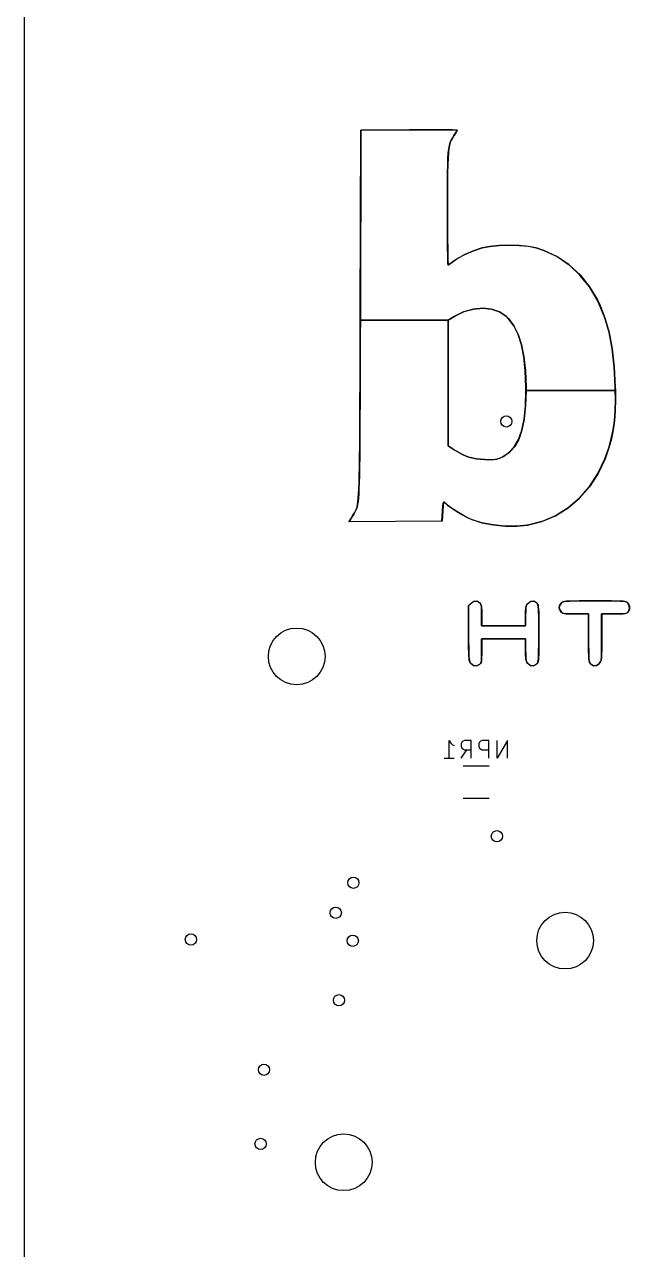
# Model space of a CAD drawing. Extents: x 0 to 360, y 0 to 260.
# Drawn here: x 0 to 34.2, y 131.5 to 200.6 of the extents above; entities that cross this region are included whole.
import ezdxf

# ---------------------------------------------------------------- set-up
doc = ezdxf.new("R2010")
doc.units = 0
doc.layers.add('BLACK', color=7, linetype='CONTINUOUS')

msp = doc.modelspace()

# ---------------------------------------------------------------- linework, layer by layer
at = {"layer": 'BLACK', "linetype": 'CONTINUOUS'}
for p, q in [((0, 0), (0, 260)), ((18.9552, 184.235), (18.9894, 194.648)), ((18.9944, 194.648), (18.9602, 184.235)), ((18.9894, 194.648), (18.9901, 194.649)), ((18.9901, 194.649), (18.9908, 194.651)), ((18.9908, 194.651), (18.9908, 194.651)), ((18.9908, 194.651), (18.9909, 194.651)), ((18.9909, 194.651), (18.9926, 194.652)), ((18.9926, 194.652), (18.9943, 194.653)), ((18.9943, 194.653), (21.7085, 194.67)), ((21.7085, 194.665), (18.9944, 194.648)), ((21.7085, 194.67), (21.9058, 194.672)), ((21.7085, 194.67), (21.7085, 194.67)), ((21.7085, 194.67), (21.7085, 194.67)), ((21.9059, 194.667), (21.7085, 194.665)), ((21.9058, 194.672), (22.4866, 194.674)), ((21.9058, 194.672), (21.9058, 194.672)), ((21.9058, 194.672), (21.9058, 194.672)), ((22.4866, 194.669), (21.9059, 194.667)), ((22.4866, 194.674), (22.4866, 194.674)), ((22.4866, 194.674), (22.4866, 194.674)), ((22.4866, 194.674), (23.0177, 194.674)), ((23.0177, 194.669), (22.4866, 194.669)), ((23.0177, 194.674), (23.0177, 194.674)), ((23.0177, 194.674), (23.0177, 194.674)), ((23.0177, 194.674), (23.4848, 194.673)), ((23.4848, 194.668), (23.0177, 194.669)), ((23.4848, 194.673), (23.4849, 194.673)), ((23.8734, 194.665), (23.4848, 194.668)), ((23.4849, 194.673), (23.4849, 194.673)), ((23.4849, 194.673), (23.8734, 194.67)), ((23.8734, 194.67), (23.8734, 194.67)), ((23.8734, 194.67), (23.8734, 194.67)), ((23.8734, 194.67), (24.1689, 194.665)), ((24.1688, 194.66), (23.8734, 194.665)), ((24.1561, 194.203), (24.2368, 194.33)), ((24.241, 194.327), (24.1604, 194.2)), ((24.3567, 194.654), (24.1688, 194.66)), ((24.1689, 194.665), (24.1689, 194.665)), ((24.1689, 194.665), (24.169, 194.665)), ((24.169, 194.665), (24.3569, 194.659)), ((24.2368, 194.33), (24.2472, 194.345)), ((24.2514, 194.343), (24.241, 194.327)), ((24.2472, 194.345), (24.3513, 194.51)), ((24.3555, 194.507), (24.2514, 194.343)), ((24.2514, 194.343), (24.2514, 194.343)), ((24.2514, 194.343), (24.2514, 194.343)), ((24.3513, 194.51), (24.4142, 194.623)), ((24.3556, 194.507), (24.3555, 194.507)), ((24.3557, 194.507), (24.3556, 194.507)), ((24.4185, 194.621), (24.3557, 194.507)), ((24.4226, 194.647), (24.3567, 194.654)), ((24.3569, 194.659), (24.3571, 194.659)), ((24.3571, 194.659), (24.3573, 194.659)), ((24.3573, 194.659), (24.4232, 194.652)), ((24.4142, 194.623), (24.4226, 194.647)), ((24.4186, 194.621), (24.4185, 194.621)), ((24.4189, 194.621), (24.4186, 194.621)), ((24.4273, 194.645), (24.4189, 194.621)), ((24.4232, 194.652), (24.4237, 194.652)), ((24.4237, 194.652), (24.4243, 194.652)), ((24.4243, 194.652), (24.4253, 194.651)), ((24.4253, 194.651), (24.4265, 194.65)), ((24.4265, 194.65), (24.4267, 194.649)), ((24.4267, 194.649), (24.4271, 194.649)), ((24.4271, 194.649), (24.4272, 194.648)), ((24.4272, 194.648), (24.4276, 194.646)), ((24.4276, 194.646), (24.4273, 194.646)), ((24.4273, 194.646), (24.4273, 194.645)), ((23.9252, 193.365), (23.9522, 193.602)), ((23.9571, 193.601), (23.9302, 193.364)), ((23.9522, 193.602), (23.9876, 193.791)), ((23.9925, 193.79), (23.9571, 193.601)), ((23.9876, 193.791), (24.0327, 193.946)), ((24.0374, 193.945), (23.9925, 193.79)), ((24.0327, 193.946), (24.0884, 194.079)), ((24.0929, 194.077), (24.0374, 193.945)), ((24.0884, 194.079), (24.1561, 194.203)), ((24.1604, 194.2), (24.0929, 194.077)), ((23.8919, 192.697), (23.9055, 193.067)), ((23.9105, 193.067), (23.8969, 192.697)), ((23.9055, 193.067), (23.9252, 193.365)), ((23.9302, 193.364), (23.9105, 193.067)), ((23.8787, 191.687), (23.8834, 192.241)), ((23.8834, 192.241), (23.8919, 192.697)), ((23.8884, 192.241), (23.8837, 191.687)), ((23.8969, 192.697), (23.8884, 192.241)), ((23.8768, 191.022), (23.8787, 191.687)), ((23.8837, 191.687), (23.8818, 191.022)), ((23.8764, 190.233), (23.8768, 191.022)), ((23.8818, 191.022), (23.8814, 190.233)), ((23.8771, 189.616), (23.8764, 190.233)), ((23.8814, 190.233), (23.8821, 189.617)), ((23.8793, 189.012), (23.8771, 189.616)), ((23.8821, 189.617), (23.8843, 189.012)), ((23.8828, 188.463), (23.8793, 189.012)), ((23.8843, 189.012), (23.8878, 188.463)), ((23.8874, 187.984), (23.8828, 188.463)), ((23.8878, 188.463), (23.8924, 187.984)), ((25.8422, 188.007), (26.2633, 188.09)), ((26.2643, 188.085), (25.8431, 188.002)), ((26.2633, 188.09), (26.2635, 188.09)), ((26.2635, 188.09), (26.2638, 188.09)), ((26.2638, 188.09), (26.7883, 188.143)), ((26.7888, 188.138), (26.2643, 188.085)), ((26.7883, 188.143), (26.7885, 188.143)), ((26.7885, 188.143), (26.7886, 188.143)), ((26.7886, 188.143), (27.3563, 188.162)), ((27.3565, 188.157), (26.7888, 188.138)), ((27.3563, 188.162), (27.3565, 188.162)), ((27.3565, 188.162), (27.3566, 188.162)), ((27.9235, 188.14), (27.3565, 188.157)), ((27.3566, 188.162), (27.9236, 188.145)), ((28.4461, 188.089), (27.9235, 188.14)), ((27.9236, 188.145), (27.9238, 188.145)), ((27.9238, 188.145), (27.924, 188.145)), ((27.924, 188.145), (28.4465, 188.094)), ((28.8804, 188.004), (28.4461, 188.089)), ((28.4465, 188.094), (28.4468, 188.094)), ((28.4468, 188.094), (28.447, 188.094)), ((28.447, 188.094), (28.8813, 188.009)), ((23.8931, 187.589), (23.8874, 187.984)), ((23.8924, 187.984), (23.8924, 187.984)), ((23.8924, 187.984), (23.8981, 187.589)), ((23.8996, 187.29), (23.8931, 187.589)), ((23.8981, 187.589), (23.8981, 187.589)), ((23.8981, 187.589), (23.9046, 187.29)), ((24.2018, 187.239), (24.4281, 187.399)), ((24.4309, 187.395), (24.2047, 187.235)), ((24.4281, 187.399), (24.4283, 187.399)), ((24.4283, 187.399), (24.4285, 187.399)), ((24.4285, 187.399), (24.8536, 187.634)), ((24.856, 187.63), (24.4309, 187.395)), ((24.8536, 187.634), (24.8539, 187.634)), ((24.8539, 187.634), (24.854, 187.634)), ((24.854, 187.634), (25.3399, 187.844)), ((25.3419, 187.839), (24.856, 187.63)), ((25.3399, 187.844), (25.3401, 187.844)), ((25.3401, 187.844), (25.3403, 187.844)), ((25.3403, 187.844), (25.8416, 188.007)), ((25.8431, 188.002), (25.3419, 187.839)), ((25.8416, 188.007), (25.8419, 188.007)), ((25.8419, 188.007), (25.8422, 188.007)), ((29.3226, 187.86), (28.8804, 188.004)), ((28.8813, 188.009), (28.8816, 188.009)), ((28.8816, 188.009), (28.8819, 188.009)), ((28.8819, 188.009), (29.3241, 187.864)), ((30.0603, 187.51), (29.3226, 187.86)), ((29.3241, 187.864), (29.3244, 187.864)), ((29.3244, 187.864), (29.3247, 187.864)), ((29.3247, 187.864), (30.0624, 187.514)), ((30.7433, 187.045), (30.0603, 187.51)), ((30.0624, 187.514), (30.0627, 187.514)), ((30.0627, 187.514), (30.0631, 187.514)), ((30.0631, 187.514), (30.7462, 187.049)), ((23.9068, 187.1), (23.8996, 187.29)), ((23.9046, 187.29), (23.9118, 187.101)), ((23.9145, 187.034), (23.9068, 187.1)), ((23.9118, 187.101), (23.9187, 187.041)), ((23.9394, 187.045), (23.9145, 187.034)), ((23.9187, 187.041), (23.937, 187.049)), ((23.937, 187.049), (24.0457, 187.121)), ((24.0486, 187.117), (23.9394, 187.045)), ((24.0457, 187.121), (24.2017, 187.239)), ((24.2047, 187.235), (24.0486, 187.117)), ((24.2017, 187.239), (24.2018, 187.239)), ((24.2018, 187.239), (24.2018, 187.239)), ((31.3592, 186.475), (30.7433, 187.045)), ((30.7462, 187.049), (30.7464, 187.049)), ((30.7464, 187.049), (30.7467, 187.049)), ((30.7467, 187.049), (31.3626, 186.479)), ((31.8951, 185.812), (31.3592, 186.475)), ((31.3626, 186.479), (31.3627, 186.479)), ((31.3627, 186.479), (31.3631, 186.479)), ((31.3631, 186.479), (31.899, 185.815)), ((32.3387, 185.066), (31.8951, 185.812)), ((31.899, 185.815), (31.8991, 185.815)), ((31.8991, 185.815), (31.8994, 185.815)), ((31.8994, 185.815), (32.343, 185.069)), ((25.3449, 184.556), (25.8717, 184.604)), ((25.8717, 184.598), (25.3458, 184.551)), ((25.8717, 184.604), (26.3708, 184.549)), ((26.3697, 184.544), (25.8717, 184.598)), ((32.4488, 184.837), (32.3387, 185.066)), ((32.343, 185.069), (32.343, 185.068)), ((32.343, 185.068), (32.3432, 185.068)), ((32.3432, 185.068), (32.4533, 184.839)), ((32.7573, 184.065), (32.4488, 184.837)), ((32.4533, 184.839), (32.4533, 184.839)), ((32.4533, 184.839), (32.4534, 184.839)), ((32.4534, 184.839), (32.762, 184.067)), ((18.9507, 182.823), (18.9542, 183.923)), ((18.9542, 183.926), (18.9552, 184.235)), ((18.9542, 183.923), (18.9542, 183.926)), ((18.9542, 183.923), (23.9155, 183.923)), ((23.9155, 183.923), (18.9542, 183.923)), ((18.9602, 184.235), (18.9557, 182.823)), ((23.9105, 183.926), (24.286, 184.151)), ((23.9105, 176.828), (23.9105, 183.926)), ((24.2884, 184.147), (23.9155, 183.923)), ((23.9155, 183.923), (23.9155, 176.831)), ((24.286, 184.151), (24.8098, 184.406)), ((24.8116, 184.401), (24.2884, 184.147)), ((24.8098, 184.406), (25.3449, 184.556)), ((25.3458, 184.551), (24.8116, 184.401)), ((26.8203, 184.388), (26.3697, 184.544)), ((26.3708, 184.549), (26.8226, 184.393)), ((27.2042, 184.132), (26.8203, 184.388)), ((26.8226, 184.393), (27.2074, 184.136)), ((27.3278, 184.01), (27.2042, 184.132)), ((27.2074, 184.136), (27.3315, 184.013)), ((27.6266, 183.607), (27.3278, 184.01)), ((27.3315, 184.013), (27.6308, 183.61)), ((32.9986, 183.227), (32.7573, 184.065)), ((32.762, 184.067), (32.762, 184.067)), ((32.762, 184.067), (32.7622, 184.067)), ((32.7622, 184.067), (33.0034, 183.229)), ((27.8684, 183.12), (27.6266, 183.607)), ((27.6308, 183.61), (27.8731, 183.122)), ((33.1756, 182.309), (32.9986, 183.227)), ((33.0034, 183.229), (33.0034, 183.229)), ((33.0034, 183.229), (33.0035, 183.228)), ((33.0035, 183.228), (33.1805, 182.31)), ((18.9467, 181.541), (18.9507, 182.823)), ((18.9507, 182.823), (18.9507, 182.823)), ((18.9557, 182.823), (18.9517, 181.541)), ((28.0555, 182.539), (27.8684, 183.12)), ((27.8731, 183.122), (28.0603, 182.54)), ((28.1896, 181.857), (28.0555, 182.539)), ((28.0603, 182.54), (28.1945, 181.857)), ((28.2728, 181.064), (28.1896, 181.857)), ((28.1945, 181.857), (28.2777, 181.064)), ((33.2913, 181.295), (33.1756, 182.309)), ((33.1805, 182.31), (33.1804, 182.31)), ((33.1804, 182.31), (33.1805, 182.309)), ((33.1805, 182.309), (33.2963, 181.296)), ((18.943, 180.382), (18.9467, 181.541)), ((18.9517, 181.541), (18.948, 180.382)), ((33.3489, 180.171), (33.2913, 181.295)), ((33.2963, 181.296), (33.2962, 181.296)), ((33.2962, 181.296), (33.2963, 181.295)), ((33.2963, 181.295), (33.3538, 180.171)), ((28.307, 180.153), (28.2728, 181.064)), ((28.2777, 181.064), (28.312, 180.153)), ((18.9392, 179.34), (18.943, 180.382)), ((18.948, 180.382), (18.9442, 179.34)), ((28.2843, 179.091), (28.3082, 179.956)), ((28.3132, 179.956), (28.2893, 179.091)), ((28.3082, 179.956), (28.307, 180.153)), ((28.312, 180.153), (28.3132, 179.956)), ((33.3515, 179.956), (28.3132, 179.956)), ((28.3132, 179.956), (33.3515, 179.956)), ((33.3515, 179.956), (33.3489, 180.171)), ((33.3579, 179.44), (33.3515, 179.956)), ((33.3538, 180.171), (33.3538, 180.171)), ((33.3538, 180.171), (33.3539, 180.171)), ((33.3539, 180.171), (33.3565, 179.956)), ((33.3565, 179.956), (33.3629, 179.44)), ((18.9352, 178.408), (18.9392, 179.34)), ((18.9442, 179.34), (18.9402, 178.408)), ((28.2092, 178.348), (28.2843, 179.091)), ((28.2893, 179.091), (28.2141, 178.347)), ((33.3435, 178.809), (33.3579, 179.44)), ((33.3629, 179.44), (33.3485, 178.808)), ((33.3629, 179.44), (33.3629, 179.44)), ((33.3629, 179.44), (33.3629, 179.44)), ((18.9307, 177.579), (18.9352, 178.408)), ((18.9402, 178.408), (18.9357, 177.579)), ((33.302, 178.251), (33.3435, 178.809)), ((33.3484, 178.808), (33.307, 178.251)), ((33.3485, 178.808), (33.3484, 178.808)), ((33.3484, 178.808), (33.3484, 178.808)), ((27.8958, 177.196), (28.0804, 177.718)), ((28.0852, 177.717), (27.9004, 177.194)), ((28.0804, 177.718), (28.2092, 178.348)), ((28.2141, 178.347), (28.0852, 177.717)), ((33.1255, 177.239), (33.2305, 177.738)), ((33.2353, 177.737), (33.1304, 177.238)), ((33.2305, 177.738), (33.302, 178.251)), ((33.2354, 177.738), (33.2353, 177.737)), ((33.2353, 177.737), (33.2353, 177.737)), ((33.307, 178.251), (33.2354, 177.738)), ((33.307, 178.251), (33.3069, 178.251)), ((33.3069, 178.251), (33.307, 178.251)), ((18.9254, 176.847), (18.9307, 177.579)), ((18.9357, 177.579), (18.9304, 176.847)), ((27.6531, 176.776), (27.8958, 177.196)), ((27.9004, 177.194), (27.6572, 176.773)), ((32.984, 176.724), (33.1255, 177.239)), ((33.1303, 177.238), (32.9889, 176.723)), ((33.1304, 177.238), (33.1303, 177.238)), ((33.1303, 177.238), (33.1303, 177.238)), ((18.9191, 176.206), (18.9254, 176.847)), ((18.9304, 176.847), (18.9241, 176.205)), ((24.2519, 176.605), (23.9105, 176.828)), ((23.9155, 176.831), (24.2546, 176.609)), ((24.3832, 176.524), (24.2519, 176.605)), ((24.2546, 176.609), (24.3857, 176.528)), ((24.6838, 176.363), (24.3832, 176.524)), ((24.3857, 176.528), (24.686, 176.367)), ((24.9688, 176.234), (24.6838, 176.363)), ((24.686, 176.367), (24.9707, 176.239)), ((27.0002, 176.219), (27.3501, 176.45)), ((27.3533, 176.446), (27.0026, 176.215)), ((27.3501, 176.45), (27.6531, 176.776)), ((27.6572, 176.773), (27.3533, 176.446)), ((32.7695, 176.108), (32.984, 176.724)), ((32.9888, 176.722), (32.7742, 176.107)), ((32.9889, 176.723), (32.9888, 176.723)), ((32.9888, 176.723), (32.9888, 176.722)), ((18.9023, 175.166), (18.9114, 175.647)), ((18.9164, 175.647), (18.9073, 175.166)), ((18.9114, 175.647), (18.9191, 176.206)), ((18.9241, 176.205), (18.9164, 175.647)), ((25.0937, 176.191), (24.9688, 176.234)), ((24.9707, 176.239), (25.095, 176.196)), ((25.4908, 176.104), (25.0937, 176.191)), ((25.095, 176.196), (25.4916, 176.109)), ((25.993, 176.06), (25.4908, 176.104)), ((25.4916, 176.109), (25.9933, 176.065)), ((26.2484, 176.051), (25.993, 176.06)), ((25.9933, 176.065), (26.2485, 176.056)), ((26.4854, 176.053), (26.2484, 176.051)), ((26.2485, 176.056), (26.4851, 176.058)), ((26.4851, 176.058), (26.6608, 176.081)), ((26.6619, 176.076), (26.4854, 176.053)), ((26.6608, 176.081), (26.8183, 176.133)), ((26.8201, 176.128), (26.6619, 176.076)), ((26.8183, 176.133), (27.0002, 176.219)), ((27.0026, 176.215), (26.8201, 176.128)), ((32.3754, 175.277), (32.7695, 176.108)), ((32.774, 176.106), (32.3799, 175.275)), ((32.7742, 176.107), (32.774, 176.106)), ((32.774, 176.106), (32.774, 176.106)), ((18.8913, 174.755), (18.9023, 175.166)), ((18.9073, 175.166), (18.8963, 174.755)), ((31.8921, 174.532), (32.3754, 175.277)), ((32.3796, 175.274), (31.8962, 174.529)), ((32.3797, 175.274), (32.3796, 175.274)), ((32.3799, 175.275), (32.3797, 175.274)), ((18.863, 174.117), (18.8783, 174.407)), ((18.8833, 174.407), (18.868, 174.116)), ((18.8783, 174.407), (18.8913, 174.755)), ((18.8963, 174.755), (18.8833, 174.407)), ((31.3268, 173.881), (31.8921, 174.532)), ((31.8958, 174.529), (31.3305, 173.878)), ((31.8959, 174.529), (31.8958, 174.529)), ((31.8962, 174.529), (31.8959, 174.529)), ((18.8006, 173.521), (18.8243, 173.68)), ((18.8293, 173.68), (18.8055, 173.52)), ((18.8243, 173.68), (18.8451, 173.877)), ((18.85, 173.876), (18.8293, 173.68)), ((18.8451, 173.877), (18.863, 174.117)), ((18.868, 174.116), (18.85, 173.876)), ((23.6218, 173.443), (23.6412, 173.603)), ((23.6461, 173.601), (23.6268, 173.443)), ((23.6412, 173.603), (23.6675, 173.666)), ((23.6703, 173.66), (23.6461, 173.601)), ((23.6675, 173.666), (23.7068, 173.653)), ((23.704, 173.649), (23.6703, 173.66)), ((23.7361, 173.613), (23.704, 173.649)), ((23.7068, 173.653), (23.7398, 173.617)), ((23.7363, 173.613), (23.7361, 173.613)), ((23.7364, 173.613), (23.7363, 173.613)), ((23.8801, 173.48), (23.7364, 173.613)), ((23.7398, 173.617), (23.8835, 173.484)), ((30.687, 173.331), (31.3268, 173.881)), ((31.33, 173.877), (30.6902, 173.327)), ((31.3302, 173.878), (31.33, 173.877)), ((31.3305, 173.878), (31.3302, 173.878)), ((18.3347, 172.56), (18.5156, 172.869)), ((18.52, 172.866), (18.339, 172.557)), ((18.5156, 172.869), (18.5264, 172.887)), ((18.5156, 172.869), (18.5156, 172.869)), ((18.5156, 172.869), (18.5156, 172.869)), ((18.5307, 172.884), (18.52, 172.866)), ((18.5264, 172.887), (18.5265, 172.887)), ((18.5265, 172.887), (18.5791, 172.973)), ((18.5265, 172.887), (18.5265, 172.887)), ((18.5834, 172.97), (18.5307, 172.884)), ((18.5791, 172.973), (18.6268, 173.049)), ((18.5791, 172.973), (18.5791, 172.973)), ((18.5791, 172.973), (18.5791, 172.973)), ((18.6311, 173.046), (18.5834, 172.97)), ((18.6268, 173.049), (18.6698, 173.122)), ((18.6742, 173.12), (18.6311, 173.046)), ((18.6698, 173.122), (18.7084, 173.2)), ((18.7129, 173.198), (18.6742, 173.12)), ((18.7084, 173.2), (18.7428, 173.287)), ((18.7476, 173.286), (18.7129, 173.198)), ((18.7428, 173.287), (18.7735, 173.392)), ((18.7783, 173.391), (18.7476, 173.286)), ((18.7735, 173.392), (18.8006, 173.521)), ((18.8055, 173.52), (18.7783, 173.391)), ((23.5691, 172.593), (23.6032, 173.168)), ((23.6082, 173.167), (23.5741, 172.593)), ((23.6032, 173.168), (23.6218, 173.443)), ((23.6268, 173.443), (23.6082, 173.167)), ((23.8804, 173.48), (23.8801, 173.48)), ((23.8806, 173.48), (23.8804, 173.48)), ((24.1148, 173.309), (23.8806, 173.48)), ((23.8835, 173.484), (24.1177, 173.313)), ((24.1149, 173.309), (24.1148, 173.309)), ((24.115, 173.309), (24.1149, 173.309)), ((24.4067, 173.121), (24.115, 173.309)), ((24.1177, 173.313), (24.4094, 173.125)), ((24.4068, 173.121), (24.4067, 173.121)), ((24.4069, 173.121), (24.4068, 173.121)), ((24.7231, 172.936), (24.4069, 173.121)), ((24.4094, 173.125), (24.7257, 172.94)), ((24.7233, 172.936), (24.7231, 172.936)), ((25.0311, 172.774), (24.7233, 172.936)), ((24.7233, 172.936), (24.7233, 172.936)), ((24.7257, 172.94), (25.0334, 172.778)), ((29.2134, 172.561), (29.98, 172.889)), ((29.982, 172.884), (29.2153, 172.557)), ((29.98, 172.889), (30.687, 173.331)), ((29.9823, 172.884), (29.982, 172.884)), ((29.9827, 172.885), (29.9823, 172.884)), ((30.6896, 173.327), (29.9827, 172.885)), ((30.6898, 173.327), (30.6896, 173.327)), ((30.6902, 173.327), (30.6898, 173.327)), ((18.334, 172.557), (18.3345, 172.559)), ((18.3343, 172.557), (18.334, 172.557)), ((18.3342, 172.556), (18.3343, 172.557)), ((18.335, 172.555), (18.3342, 172.556)), ((18.3345, 172.559), (18.3347, 172.56)), ((18.3355, 172.554), (18.335, 172.555)), ((18.3361, 172.554), (18.3355, 172.554)), ((18.3365, 172.553), (18.3361, 172.554)), ((18.3378, 172.553), (18.3365, 172.553)), ((18.339, 172.552), (18.3378, 172.553)), ((18.339, 172.557), (20.9541, 172.575)), ((20.9541, 172.57), (18.339, 172.552)), ((20.9541, 172.575), (23.5691, 172.593)), ((23.5691, 172.588), (20.9541, 172.57)), ((23.5708, 172.589), (23.5691, 172.588)), ((23.5724, 172.589), (23.5708, 172.589)), ((23.5725, 172.59), (23.5724, 172.589)), ((23.5727, 172.59), (23.5725, 172.59)), ((23.5733, 172.591), (23.5727, 172.59)), ((23.5741, 172.593), (23.5733, 172.591)), ((25.0313, 172.774), (25.0311, 172.774)), ((25.0314, 172.774), (25.0313, 172.774)), ((25.2677, 172.667), (25.0314, 172.774)), ((25.0334, 172.778), (25.2697, 172.672)), ((25.268, 172.667), (25.2677, 172.667)), ((25.2682, 172.667), (25.268, 172.667)), ((25.8218, 172.492), (25.2682, 172.667)), ((25.2697, 172.672), (25.8233, 172.497)), ((25.8221, 172.492), (25.8218, 172.492)), ((25.8224, 172.492), (25.8221, 172.492)), ((26.4575, 172.368), (25.8224, 172.492)), ((25.8233, 172.497), (26.4585, 172.372)), ((26.4578, 172.368), (26.4575, 172.368)), ((26.458, 172.368), (26.4578, 172.368)), ((27.1278, 172.299), (26.458, 172.368)), ((26.4585, 172.372), (27.1283, 172.304)), ((27.1281, 172.299), (27.1278, 172.299)), ((27.1283, 172.299), (27.1281, 172.299)), ((27.1283, 172.304), (27.786, 172.297)), ((27.7859, 172.292), (27.1283, 172.299)), ((27.7862, 172.292), (27.7859, 172.292)), ((27.786, 172.297), (28.3845, 172.354)), ((27.7865, 172.292), (27.7862, 172.292)), ((28.385, 172.349), (27.7865, 172.292)), ((28.3845, 172.354), (28.3944, 172.356)), ((28.3852, 172.349), (28.385, 172.349)), ((28.3853, 172.349), (28.3852, 172.349)), ((28.3952, 172.351), (28.3853, 172.349)), ((28.3944, 172.356), (29.2134, 172.561)), ((28.3954, 172.351), (28.3952, 172.351)), ((28.3956, 172.351), (28.3954, 172.351)), ((29.2146, 172.556), (28.3956, 172.351)), ((29.2149, 172.557), (29.2146, 172.556)), ((29.2153, 172.557), (29.2149, 172.557)), ((25.2101, 167.948), (25.367, 168.059)), ((25.3699, 168.055), (25.213, 167.944)), ((25.367, 168.059), (25.3683, 168.06)), ((25.3683, 168.06), (25.3695, 168.06)), ((25.3695, 168.06), (25.5356, 168.074)), ((25.536, 168.069), (25.3699, 168.055)), ((25.5356, 168.074), (25.5371, 168.073)), ((25.6953, 167.97), (25.536, 168.069)), ((25.5371, 168.073), (25.5387, 168.073)), ((25.5387, 168.073), (25.698, 167.974)), ((28.4274, 167.948), (28.5843, 168.059)), ((28.5872, 168.055), (28.4303, 167.944)), ((28.5843, 168.059), (28.5856, 168.06)), ((28.5856, 168.06), (28.5868, 168.06)), ((28.5868, 168.06), (28.753, 168.074)), ((28.7534, 168.069), (28.5872, 168.055)), ((28.753, 168.074), (28.7544, 168.073)), ((28.9127, 167.97), (28.7534, 168.069)), ((28.7544, 168.073), (28.756, 168.073)), ((28.756, 168.073), (28.9153, 167.974)), ((30.3319, 167.988), (30.3566, 168.006)), ((30.3596, 168.002), (30.3349, 167.984)), ((30.3566, 168.006), (30.3571, 168.007)), ((30.3571, 168.007), (30.3575, 168.007)), ((30.3575, 168.007), (30.4086, 168.031)), ((30.4107, 168.027), (30.3596, 168.002)), ((30.4086, 168.031), (30.4091, 168.031)), ((30.4091, 168.031), (30.4095, 168.032)), ((30.4095, 168.032), (30.4866, 168.05)), ((30.4878, 168.045), (30.4107, 168.027)), ((30.4866, 168.05), (30.4869, 168.05)), ((30.4869, 168.05), (30.4872, 168.05)), ((30.4872, 168.05), (30.6028, 168.065)), ((30.6034, 168.06), (30.4878, 168.045)), ((30.6028, 168.065), (30.603, 168.065)), ((30.603, 168.065), (30.6031, 168.065)), ((30.6031, 168.065), (30.7696, 168.075)), ((30.7699, 168.07), (30.6034, 168.06)), ((30.7696, 168.075), (30.7697, 168.075)), ((30.7697, 168.075), (30.7698, 168.075)), ((30.7698, 168.075), (30.9995, 168.081)), ((30.9997, 168.076), (30.7699, 168.07)), ((30.9995, 168.081), (30.9996, 168.081)), ((30.9996, 168.081), (31.3051, 168.085)), ((30.9996, 168.081), (30.9996, 168.081)), ((31.3051, 168.08), (30.9997, 168.076)), ((31.3051, 168.085), (31.6987, 168.087)), ((31.3051, 168.085), (31.3051, 168.085)), ((31.3051, 168.085), (31.3051, 168.085)), ((31.6987, 168.082), (31.3051, 168.08)), ((31.6987, 168.087), (32.1927, 168.088)), ((31.6987, 168.087), (31.6987, 168.087)), ((31.6987, 168.087), (31.6987, 168.087)), ((32.1927, 168.083), (31.6987, 168.082)), ((32.1927, 168.088), (32.1927, 168.088)), ((32.1927, 168.088), (32.1927, 168.088)), ((32.1927, 168.088), (32.2928, 168.088)), ((32.2928, 168.083), (32.1927, 168.083)), ((32.2928, 168.088), (32.2928, 168.088)), ((32.2928, 168.088), (32.2928, 168.088)), ((32.2928, 168.088), (32.7635, 168.087)), ((32.7634, 168.082), (32.2928, 168.083)), ((33.136, 168.081), (32.7634, 168.082)), ((32.7635, 168.087), (32.7635, 168.087)), ((32.7635, 168.087), (32.7635, 168.087)), ((32.7635, 168.087), (33.136, 168.086)), ((33.136, 168.086), (33.1361, 168.086)), ((33.4231, 168.077), (33.136, 168.081)), ((33.1361, 168.086), (33.1361, 168.086)), ((33.1361, 168.086), (33.4231, 168.082)), ((33.4231, 168.082), (33.4232, 168.082)), ((33.6371, 168.07), (33.4231, 168.077)), ((33.4232, 168.082), (33.4232, 168.082)), ((33.4232, 168.082), (33.6372, 168.075)), ((33.7905, 168.06), (33.6371, 168.07)), ((33.6372, 168.075), (33.6373, 168.075)), ((33.6373, 168.075), (33.6374, 168.075)), ((33.6374, 168.075), (33.7908, 168.065)), ((33.896, 168.046), (33.7905, 168.06)), ((33.7908, 168.065), (33.791, 168.065)), ((33.791, 168.065), (33.7912, 168.065)), ((33.7912, 168.065), (33.8966, 168.051)), ((33.9659, 168.027), (33.896, 168.046)), ((33.8966, 168.051), (33.8969, 168.051)), ((33.8969, 168.051), (33.8973, 168.051)), ((33.8973, 168.051), (33.9672, 168.031)), ((34.0127, 168.002), (33.9659, 168.027)), ((33.9672, 168.031), (33.9677, 168.031)), ((33.9677, 168.031), (33.9682, 168.031)), ((33.9682, 168.031), (34.0151, 168.006)), ((34.0491, 167.97), (34.0127, 168.002)), ((34.0151, 168.006), (34.0155, 168.005)), ((34.0155, 168.005), (34.016, 168.005)), ((34.016, 168.005), (34.0524, 167.974)), ((25.0694, 167.806), (25.0709, 167.809)), ((25.0694, 166.258), (25.0694, 167.806)), ((25.0694, 167.806), (25.0694, 167.806)), ((25.0709, 167.809), (25.2095, 167.948)), ((25.213, 167.944), (25.0744, 167.806)), ((25.0744, 167.806), (25.0744, 166.258)), ((25.2095, 167.948), (25.2099, 167.948)), ((25.2099, 167.948), (25.2101, 167.948)), ((25.7368, 167.921), (25.6953, 167.97)), ((25.698, 167.974), (25.6984, 167.973)), ((25.6984, 167.973), (25.6991, 167.973)), ((25.6991, 167.973), (25.7406, 167.924)), ((25.7738, 167.841), (25.7368, 167.921)), ((25.7406, 167.924), (25.7408, 167.924)), ((25.7408, 167.924), (25.7413, 167.923)), ((25.7413, 167.923), (25.7784, 167.844)), ((25.7955, 167.722), (25.7738, 167.841)), ((25.7784, 167.844), (25.7784, 167.843)), ((25.7784, 167.843), (25.7787, 167.842)), ((25.7787, 167.842), (25.8004, 167.723)), ((25.8057, 167.537), (25.7955, 167.722)), ((25.8004, 167.723), (25.8004, 167.722)), ((25.8004, 167.722), (25.8005, 167.722)), ((25.8005, 167.722), (25.8107, 167.538)), ((25.8082, 167.264), (25.8057, 167.537)), ((25.8107, 167.538), (25.8106, 167.537)), ((25.8106, 167.537), (25.8107, 167.537)), ((25.8107, 167.537), (25.8132, 167.264)), ((28.2868, 167.249), (28.289, 167.508)), ((28.289, 167.508), (28.2988, 167.681)), ((28.289, 167.508), (28.289, 167.508)), ((28.289, 167.508), (28.289, 167.508)), ((28.294, 167.508), (28.2918, 167.249)), ((28.3038, 167.68), (28.294, 167.508)), ((28.2988, 167.681), (28.299, 167.681)), ((28.2989, 167.681), (28.3215, 167.794)), ((28.299, 167.681), (28.2989, 167.681)), ((28.3264, 167.793), (28.3038, 167.68)), ((28.3215, 167.794), (28.3219, 167.795)), ((28.3219, 167.795), (28.3624, 167.875)), ((28.3219, 167.795), (28.3219, 167.795)), ((28.3668, 167.872), (28.3264, 167.793)), ((28.3624, 167.875), (28.3629, 167.875)), ((28.3629, 167.875), (28.3631, 167.876)), ((28.3631, 167.876), (28.4266, 167.947)), ((28.4303, 167.944), (28.3668, 167.872)), ((28.4266, 167.947), (28.4271, 167.948)), ((28.4271, 167.948), (28.4274, 167.948)), ((28.9408, 167.939), (28.9127, 167.97)), ((28.9153, 167.974), (28.9157, 167.973)), ((28.9157, 167.973), (28.9164, 167.973)), ((28.9164, 167.973), (28.9445, 167.942)), ((28.9663, 167.898), (28.9408, 167.939)), ((28.9445, 167.942), (28.9447, 167.942)), ((28.9447, 167.942), (28.9451, 167.941)), ((28.9451, 167.941), (28.9705, 167.9)), ((28.9867, 167.839), (28.9663, 167.898)), ((28.9705, 167.9), (28.9706, 167.9)), ((28.9706, 167.9), (28.971, 167.899)), ((28.971, 167.899), (28.9914, 167.841)), ((29.0026, 167.752), (28.9867, 167.839)), ((28.9914, 167.841), (28.9914, 167.84)), ((28.9914, 167.84), (28.9916, 167.84)), ((28.9916, 167.84), (29.0075, 167.753)), ((29.0144, 167.625), (29.0026, 167.752)), ((29.0075, 167.753), (29.0075, 167.752)), ((29.0075, 167.752), (29.0076, 167.752)), ((29.0076, 167.752), (29.0194, 167.626)), ((29.0227, 167.45), (29.0144, 167.625)), ((29.0194, 167.626), (29.0194, 167.626)), ((29.0194, 167.626), (29.0194, 167.626)), ((29.0194, 167.626), (29.0277, 167.45)), ((29.0278, 167.214), (29.0227, 167.45)), ((29.0277, 167.45), (29.0277, 167.45)), ((29.0277, 167.45), (29.0277, 167.45)), ((29.0277, 167.45), (29.0328, 167.214)), ((30.1862, 167.653), (30.2017, 167.822)), ((30.1866, 167.651), (30.1862, 167.653)), ((30.1868, 167.65), (30.1866, 167.651)), ((30.266, 167.497), (30.1868, 167.65)), ((30.2067, 167.821), (30.1912, 167.652)), ((30.1912, 167.652), (30.2704, 167.499)), ((30.2017, 167.822), (30.2024, 167.823)), ((30.2024, 167.823), (30.2028, 167.824)), ((30.2028, 167.824), (30.331, 167.987)), ((30.3349, 167.984), (30.2067, 167.821)), ((30.2664, 167.496), (30.266, 167.497)), ((30.2666, 167.496), (30.2664, 167.496)), ((30.3184, 167.434), (30.2666, 167.496)), ((30.2704, 167.499), (30.3223, 167.438)), ((30.319, 167.434), (30.3184, 167.434)), ((30.3193, 167.434), (30.319, 167.434)), ((30.375, 167.392), (30.3193, 167.434)), ((30.3223, 167.438), (30.378, 167.396)), ((30.331, 167.987), (30.3316, 167.987)), ((30.3316, 167.987), (30.3319, 167.988)), ((30.3758, 167.392), (30.375, 167.392)), ((30.3765, 167.391), (30.3758, 167.392)), ((30.4573, 167.365), (30.3765, 167.391)), ((30.378, 167.396), (30.4588, 167.37)), ((30.4578, 167.365), (30.4573, 167.365)), ((30.4583, 167.365), (30.4578, 167.365)), ((30.5852, 167.351), (30.4583, 167.365)), ((30.4588, 167.37), (30.5858, 167.356)), ((30.5854, 167.351), (30.5852, 167.351)), ((30.5856, 167.351), (30.5854, 167.351)), ((30.7799, 167.345), (30.5856, 167.351)), ((30.5858, 167.356), (30.78, 167.35)), ((30.78, 167.345), (30.7799, 167.345)), ((30.7799, 167.345), (30.7799, 167.345)), ((30.78, 167.35), (31.0626, 167.349)), ((31.0626, 167.344), (30.78, 167.345)), ((31.0626, 167.349), (31.1181, 167.349)), ((31.1181, 167.344), (31.0626, 167.344)), ((31.0626, 167.344), (31.0626, 167.344)), ((31.0626, 167.344), (31.0626, 167.344)), ((31.1181, 167.349), (31.8478, 167.349)), ((31.8428, 167.344), (31.1181, 167.344)), ((31.8428, 165.994), (31.8428, 167.344)), ((31.8478, 167.349), (31.8478, 165.994)), ((32.5816, 166.03), (32.5816, 167.349)), ((32.5816, 167.349), (33.2784, 167.349)), ((33.2784, 167.344), (32.5866, 167.344)), ((32.5866, 167.344), (32.5866, 166.03)), ((33.2784, 167.349), (33.5774, 167.351)), ((33.5774, 167.346), (33.2784, 167.344)), ((33.2784, 167.344), (33.2784, 167.344)), ((33.2784, 167.344), (33.2784, 167.344)), ((33.5774, 167.351), (33.7844, 167.359)), ((33.5775, 167.346), (33.5774, 167.346)), ((33.5776, 167.346), (33.5775, 167.346)), ((33.7846, 167.354), (33.5776, 167.346)), ((33.7844, 167.359), (33.9203, 167.375)), ((33.7848, 167.354), (33.7846, 167.354)), ((33.785, 167.354), (33.7848, 167.354)), ((33.9209, 167.37), (33.785, 167.354)), ((33.9203, 167.375), (34.0058, 167.403)), ((33.9213, 167.371), (33.9209, 167.37)), ((33.9218, 167.371), (33.9213, 167.371)), ((34.0073, 167.398), (33.9218, 167.371)), ((34.0058, 167.403), (34.0618, 167.445)), ((34.008, 167.399), (34.0073, 167.398)), ((34.0088, 167.399), (34.008, 167.399)), ((34.0648, 167.441), (34.0088, 167.399)), ((34.1431, 167.806), (34.0491, 167.97)), ((34.0524, 167.974), (34.0528, 167.973)), ((34.0528, 167.973), (34.0534, 167.972)), ((34.0534, 167.972), (34.1475, 167.809)), ((34.0618, 167.445), (34.0686, 167.452)), ((34.065, 167.441), (34.0648, 167.441)), ((34.0654, 167.441), (34.065, 167.441)), ((34.0722, 167.449), (34.0654, 167.441)), ((34.0686, 167.452), (34.1504, 167.618)), ((34.0725, 167.449), (34.0722, 167.449)), ((34.0731, 167.45), (34.0725, 167.449)), ((34.1549, 167.616), (34.0731, 167.45)), ((34.1504, 167.618), (34.1431, 167.806)), ((34.1475, 167.809), (34.1476, 167.807)), ((34.1476, 167.807), (34.1481, 167.806)), ((34.1481, 167.806), (34.1554, 167.618)), ((34.1554, 167.618), (34.1549, 167.617)), ((34.1549, 167.617), (34.1549, 167.616)), ((25.8082, 166.672), (25.8082, 167.264)), ((28.2918, 166.672), (25.8082, 166.672)), ((25.8132, 167.264), (25.8132, 167.264)), ((25.8132, 167.264), (25.8132, 167.264)), ((25.8132, 167.264), (25.8132, 166.677)), ((25.8132, 166.677), (28.2868, 166.677)), ((28.2868, 167.239), (28.2868, 167.249)), ((28.2868, 167.249), (28.2868, 167.249)), ((28.2868, 167.249), (28.2868, 167.249)), ((28.2868, 166.677), (28.2868, 167.239)), ((28.2918, 167.249), (28.2918, 167.239)), ((28.2918, 167.239), (28.2918, 166.672)), ((29.0304, 166.907), (29.0278, 167.214)), ((29.0308, 166.519), (29.0304, 166.907)), ((29.0328, 167.214), (29.0328, 167.214)), ((29.0328, 167.214), (29.0328, 167.214)), ((29.0328, 167.214), (29.0354, 166.907)), ((29.0354, 166.907), (29.0354, 166.907)), ((29.0354, 166.907), (29.0354, 166.907)), ((29.0354, 166.907), (29.0358, 166.519)), ((25.0698, 165.799), (25.0694, 166.258)), ((25.0694, 166.258), (25.0694, 166.258)), ((25.0694, 166.258), (25.0694, 166.258)), ((25.0744, 166.258), (25.0748, 165.799)), ((25.8082, 165.264), (25.8082, 165.938)), ((25.8082, 165.938), (28.2918, 165.938)), ((28.2868, 165.933), (25.8132, 165.933)), ((25.8132, 165.933), (25.8132, 165.264)), ((28.2868, 165.325), (28.2868, 165.933)), ((28.2918, 165.938), (28.2918, 165.325)), ((29.0271, 165.458), (29.0295, 166.04)), ((29.0295, 166.04), (29.0308, 166.519)), ((29.0345, 166.04), (29.0321, 165.458)), ((29.0358, 166.519), (29.0345, 166.04)), ((29.0345, 166.04), (29.0345, 166.04)), ((29.0345, 166.04), (29.0345, 166.04)), ((29.0358, 166.519), (29.0358, 166.519)), ((29.0358, 166.519), (29.0358, 166.519)), ((31.8433, 165.567), (31.8428, 165.994)), ((31.8428, 165.994), (31.8428, 165.994)), ((31.8428, 165.994), (31.8428, 165.994)), ((31.8478, 165.994), (31.8483, 165.567)), ((32.5812, 165.651), (32.5816, 166.03)), ((32.5866, 166.03), (32.5862, 165.651)), ((32.5866, 166.03), (32.5866, 166.03)), ((32.5866, 166.03), (32.5866, 166.03)), ((25.0715, 165.439), (25.0698, 165.799)), ((25.0698, 165.799), (25.0698, 165.799)), ((25.0698, 165.799), (25.0698, 165.799)), ((25.0755, 165.164), (25.0715, 165.439)), ((25.0715, 165.439), (25.0715, 165.439)), ((25.0715, 165.439), (25.0715, 165.439)), ((25.0748, 165.799), (25.0765, 165.439)), ((25.0765, 165.439), (25.0805, 165.164)), ((25.8079, 165.085), (25.8082, 165.264)), ((25.8132, 165.264), (25.8129, 165.085)), ((25.8132, 165.264), (25.8132, 165.264)), ((25.8132, 165.264), (25.8132, 165.264)), ((28.2868, 165.324), (28.2868, 165.325)), ((28.2893, 165.044), (28.2868, 165.324)), ((28.2868, 165.324), (28.2868, 165.324)), ((28.2918, 165.325), (28.2943, 165.044)), ((29.0239, 165.078), (29.0268, 165.387)), ((29.0268, 165.387), (29.0271, 165.458)), ((29.0318, 165.387), (29.0289, 165.078)), ((29.0321, 165.458), (29.0318, 165.387)), ((29.0318, 165.387), (29.0318, 165.387)), ((29.0318, 165.387), (29.0318, 165.387)), ((29.0321, 165.458), (29.0321, 165.458)), ((29.0321, 165.458), (29.0321, 165.458)), ((31.8454, 165.239), (31.8433, 165.567)), ((31.8433, 165.567), (31.8433, 165.567)), ((31.8433, 165.567), (31.8433, 165.567)), ((31.8504, 164.994), (31.8454, 165.239)), ((31.8454, 165.239), (31.8455, 165.239)), ((31.8455, 165.239), (31.8454, 165.239)), ((31.8483, 165.567), (31.8504, 165.239)), ((31.8504, 165.239), (31.8554, 164.994)), ((32.5742, 165.069), (32.5791, 165.318)), ((32.5791, 165.318), (32.5812, 165.651)), ((32.5841, 165.317), (32.5792, 165.069)), ((32.5862, 165.651), (32.5841, 165.318)), ((32.5841, 165.318), (32.5841, 165.318)), ((32.5841, 165.318), (32.5841, 165.317)), ((32.5862, 165.651), (32.5862, 165.651)), ((32.5862, 165.651), (32.5862, 165.651)), ((25.0828, 164.961), (25.0755, 165.164)), ((25.0755, 165.164), (25.0756, 165.164)), ((25.0756, 165.164), (25.0755, 165.164)), ((25.0805, 165.164), (25.0878, 164.961)), ((25.0943, 164.816), (25.0828, 164.961)), ((25.0828, 164.961), (25.0828, 164.961)), ((25.0828, 164.961), (25.0828, 164.961)), ((25.0878, 164.961), (25.0992, 164.816)), ((25.1109, 164.715), (25.0943, 164.816)), ((25.0943, 164.816), (25.0944, 164.816)), ((25.0944, 164.816), (25.0943, 164.816)), ((25.0992, 164.816), (25.1158, 164.716)), ((25.1111, 164.715), (25.1109, 164.715)), ((25.1111, 164.714), (25.1111, 164.715)), ((25.1337, 164.645), (25.1111, 164.714)), ((25.1158, 164.716), (25.1385, 164.646)), ((25.1341, 164.644), (25.1337, 164.645)), ((25.1638, 164.591), (25.1341, 164.644)), ((25.1341, 164.644), (25.1341, 164.644)), ((25.1385, 164.646), (25.1682, 164.594)), ((25.1641, 164.591), (25.1638, 164.591)), ((25.1874, 164.56), (25.1641, 164.591)), ((25.1641, 164.591), (25.1641, 164.591)), ((25.1682, 164.594), (25.1914, 164.563)), ((25.188, 164.559), (25.1874, 164.56)), ((25.1883, 164.559), (25.188, 164.559)), ((25.342, 164.436), (25.1883, 164.559)), ((25.1914, 164.563), (25.3451, 164.44)), ((25.6828, 164.502), (25.7361, 164.546)), ((25.7393, 164.542), (25.686, 164.498)), ((25.7361, 164.546), (25.7717, 164.605)), ((25.7397, 164.543), (25.7393, 164.542)), ((25.7403, 164.544), (25.7397, 164.543)), ((25.776, 164.603), (25.7403, 164.544)), ((25.7717, 164.605), (25.7932, 164.7)), ((25.7761, 164.603), (25.776, 164.603)), ((25.7766, 164.604), (25.7761, 164.603)), ((25.798, 164.699), (25.7766, 164.604)), ((25.7932, 164.7), (25.804, 164.853)), ((25.7981, 164.7), (25.798, 164.7)), ((25.798, 164.7), (25.798, 164.699)), ((25.809, 164.853), (25.7981, 164.7)), ((25.804, 164.853), (25.8079, 165.085)), ((25.8129, 165.085), (25.809, 164.853)), ((25.809, 164.853), (25.809, 164.853)), ((25.809, 164.853), (25.809, 164.853)), ((25.8129, 165.085), (25.8128, 165.085)), ((25.8128, 165.085), (25.8129, 165.085)), ((28.2894, 165.044), (28.2893, 165.044)), ((28.2996, 164.851), (28.2894, 165.044)), ((28.2894, 165.044), (28.2894, 165.044)), ((28.2943, 165.044), (28.3046, 164.851)), ((28.2998, 164.851), (28.2996, 164.851)), ((28.3215, 164.72), (28.2997, 164.851)), ((28.2997, 164.851), (28.2998, 164.851)), ((28.3046, 164.851), (28.3265, 164.721)), ((28.3218, 164.72), (28.3215, 164.72)), ((28.3218, 164.719), (28.3218, 164.72)), ((28.3591, 164.627), (28.3218, 164.719)), ((28.3265, 164.721), (28.3637, 164.629)), ((28.3595, 164.626), (28.3591, 164.627)), ((28.3596, 164.626), (28.3595, 164.626)), ((28.4046, 164.56), (28.3596, 164.626)), ((28.3637, 164.629), (28.4088, 164.563)), ((28.4053, 164.559), (28.4046, 164.56)), ((28.4057, 164.559), (28.4053, 164.559)), ((28.5602, 164.436), (28.4057, 164.559)), ((28.4088, 164.563), (28.5633, 164.44)), ((28.9053, 164.513), (28.951, 164.558)), ((28.9545, 164.555), (28.9088, 164.509)), ((28.951, 164.558), (28.9832, 164.619)), ((28.9548, 164.555), (28.9545, 164.555)), ((28.9554, 164.556), (28.9548, 164.555)), ((28.9876, 164.616), (28.9554, 164.556)), ((28.9832, 164.619), (29.0045, 164.713)), ((28.9877, 164.617), (28.9876, 164.616)), ((28.9881, 164.618), (28.9877, 164.617)), ((29.0094, 164.712), (28.9881, 164.618)), ((29.0045, 164.713), (29.0172, 164.86)), ((29.0095, 164.713), (29.0093, 164.712)), ((29.0093, 164.712), (29.0094, 164.712)), ((29.0222, 164.859), (29.0095, 164.713)), ((29.0172, 164.86), (29.0239, 165.078)), ((29.0289, 165.078), (29.0222, 164.86)), ((29.0222, 164.86), (29.0222, 164.86)), ((29.0222, 164.86), (29.0222, 164.859)), ((29.0289, 165.078), (29.0288, 165.078)), ((29.0288, 165.078), (29.0289, 165.078)), ((31.8594, 164.819), (31.8504, 164.994)), ((31.8504, 164.994), (31.8505, 164.994)), ((31.8505, 164.994), (31.8504, 164.994)), ((31.8554, 164.994), (31.8644, 164.819)), ((31.8733, 164.699), (31.8594, 164.819)), ((31.8594, 164.819), (31.8594, 164.819)), ((31.8594, 164.819), (31.8594, 164.819)), ((31.8644, 164.819), (31.8783, 164.699)), ((31.8735, 164.698), (31.8733, 164.699)), ((31.8936, 164.619), (31.8735, 164.698)), ((31.8735, 164.698), (31.8735, 164.698)), ((31.8783, 164.699), (31.8984, 164.62)), ((31.8939, 164.618), (31.8936, 164.619)), ((31.894, 164.618), (31.8939, 164.618)), ((31.9213, 164.565), (31.894, 164.618)), ((31.8984, 164.62), (31.9258, 164.567)), ((31.9218, 164.564), (31.9213, 164.565)), ((31.922, 164.564), (31.9218, 164.564)), ((31.9569, 164.523), (31.922, 164.564)), ((31.9258, 164.567), (31.9607, 164.527)), ((32.2972, 164.435), (32.4531, 164.548)), ((32.4561, 164.544), (32.3002, 164.431)), ((32.4531, 164.548), (32.4646, 164.563)), ((32.4564, 164.545), (32.4561, 164.544)), ((32.457, 164.545), (32.4564, 164.545)), ((32.4684, 164.559), (32.457, 164.545)), ((32.4646, 164.563), (32.5019, 164.616)), ((32.4685, 164.56), (32.4684, 164.559)), ((32.4687, 164.56), (32.4685, 164.56)), ((32.5059, 164.613), (32.4687, 164.56)), ((32.5019, 164.616), (32.5303, 164.678)), ((32.5061, 164.613), (32.5059, 164.613)), ((32.5064, 164.613), (32.5061, 164.613)), ((32.5348, 164.676), (32.5064, 164.613)), ((32.5303, 164.678), (32.551, 164.764)), ((32.5351, 164.676), (32.5348, 164.676)), ((32.5348, 164.676), (32.5348, 164.676)), ((32.5559, 164.763), (32.5351, 164.676)), ((32.551, 164.764), (32.5652, 164.889)), ((32.556, 164.763), (32.5558, 164.763)), ((32.5558, 164.763), (32.5559, 164.763)), ((32.5702, 164.889), (32.556, 164.763)), ((32.5652, 164.889), (32.5742, 165.069)), ((32.5792, 165.068), (32.5702, 164.889)), ((32.5702, 164.889), (32.5702, 164.889)), ((32.5702, 164.889), (32.5702, 164.889)), ((32.5792, 165.069), (32.5792, 165.068)), ((32.5792, 165.068), (32.5792, 165.068)), ((25.3434, 164.435), (25.342, 164.436)), ((25.3447, 164.435), (25.3434, 164.435)), ((25.5211, 164.421), (25.3447, 164.435)), ((25.3451, 164.44), (25.5215, 164.426)), ((25.5224, 164.422), (25.5211, 164.421)), ((25.5215, 164.426), (25.6828, 164.502)), ((25.5236, 164.422), (25.5224, 164.422)), ((25.6849, 164.497), (25.5236, 164.422)), ((25.6853, 164.498), (25.6849, 164.497)), ((25.686, 164.498), (25.6853, 164.498)), ((28.5616, 164.436), (28.5602, 164.436)), ((28.5629, 164.435), (28.5616, 164.436)), ((28.7376, 164.42), (28.5629, 164.435)), ((28.5633, 164.44), (28.738, 164.425)), ((28.7389, 164.421), (28.7376, 164.42)), ((28.738, 164.425), (28.9053, 164.513)), ((28.7403, 164.421), (28.7389, 164.421)), ((28.9076, 164.508), (28.7403, 164.421)), ((28.9081, 164.509), (28.9076, 164.508)), ((28.9088, 164.509), (28.9081, 164.509)), ((31.9576, 164.523), (31.9569, 164.523)), ((31.9581, 164.522), (31.9576, 164.523)), ((32.1227, 164.423), (31.9581, 164.522)), ((31.9607, 164.527), (32.1253, 164.427)), ((32.1242, 164.423), (32.1227, 164.423)), ((32.1256, 164.422), (32.1242, 164.423)), ((32.1253, 164.427), (32.2972, 164.435)), ((32.2975, 164.43), (32.1256, 164.422)), ((32.2988, 164.431), (32.2975, 164.43)), ((32.3002, 164.431), (32.2988, 164.431)), ((23.9762, 159.206), (23.9762, 160.206)), ((23.9762, 160.206), (24.0714, 160.063)), ((24.0714, 160.063), (24.1667, 159.968)), ((24.1667, 159.968), (24.2619, 159.92)), ((24.6905, 160.11), (24.6429, 160.015)), ((24.6429, 160.015), (24.6429, 159.872)), ((24.6429, 159.872), (24.6905, 159.777)), ((24.7381, 160.158), (24.6905, 160.11)), ((24.6905, 159.777), (24.7381, 159.729)), ((24.8333, 160.206), (24.7381, 160.158)), ((24.7381, 159.729), (24.8333, 159.682)), ((25.2143, 160.206), (24.8333, 160.206)), ((25.2143, 159.206), (25.2143, 160.206)), ((25.6905, 160.11), (25.6429, 160.015)), ((25.6429, 160.015), (25.6429, 159.872)), ((25.6429, 159.872), (25.6905, 159.777)), ((25.7381, 160.158), (25.6905, 160.11)), ((25.6905, 159.777), (25.7381, 159.729)), ((25.8333, 160.206), (25.7381, 160.158)), ((25.7381, 159.729), (25.8333, 159.682)), ((26.2143, 160.206), (25.8333, 160.206)), ((26.2143, 159.206), (26.2143, 160.206)), ((27.2619, 160.206), (26.6905, 159.206)), ((26.6905, 159.206), (26.6905, 160.206)), ((27.2619, 159.206), (27.2619, 160.206)), ((23.6905, 159.206), (24.2619, 159.206)), ((24.6429, 159.206), (24.9762, 159.682)), ((24.8333, 159.682), (25.2143, 159.682)), ((25.8333, 159.682), (26.2143, 159.682)), ((26.2271, 158.748), (24.7729, 158.748)), ((26.2271, 156.928), (24.7729, 156.928))]:
    msp.add_line(p, q, dxfattribs=at)
at = {"layer": 'WHITE'}
for centre, radius in [((27.2024, 178.209), 0.3175), ((15.366, 164.95), 1.6), ((26.67, 154.8), 0.3175), ((18.5664, 152.174), 0.3175), ((17.57, 150.48), 0.3175), ((30.52, 148.91), 1.6), ((9.397, 148.973), 0.3175), ((18.53, 148.9), 0.3175), ((17.7536, 145.544), 0.3175), ((13.52, 141.62), 0.3175), ((13.33, 137.44), 0.3175), ((18.02, 136.4), 1.6)]:
    msp.add_circle(centre, radius, dxfattribs=at)

doc.saveas('drawing.dxf')
